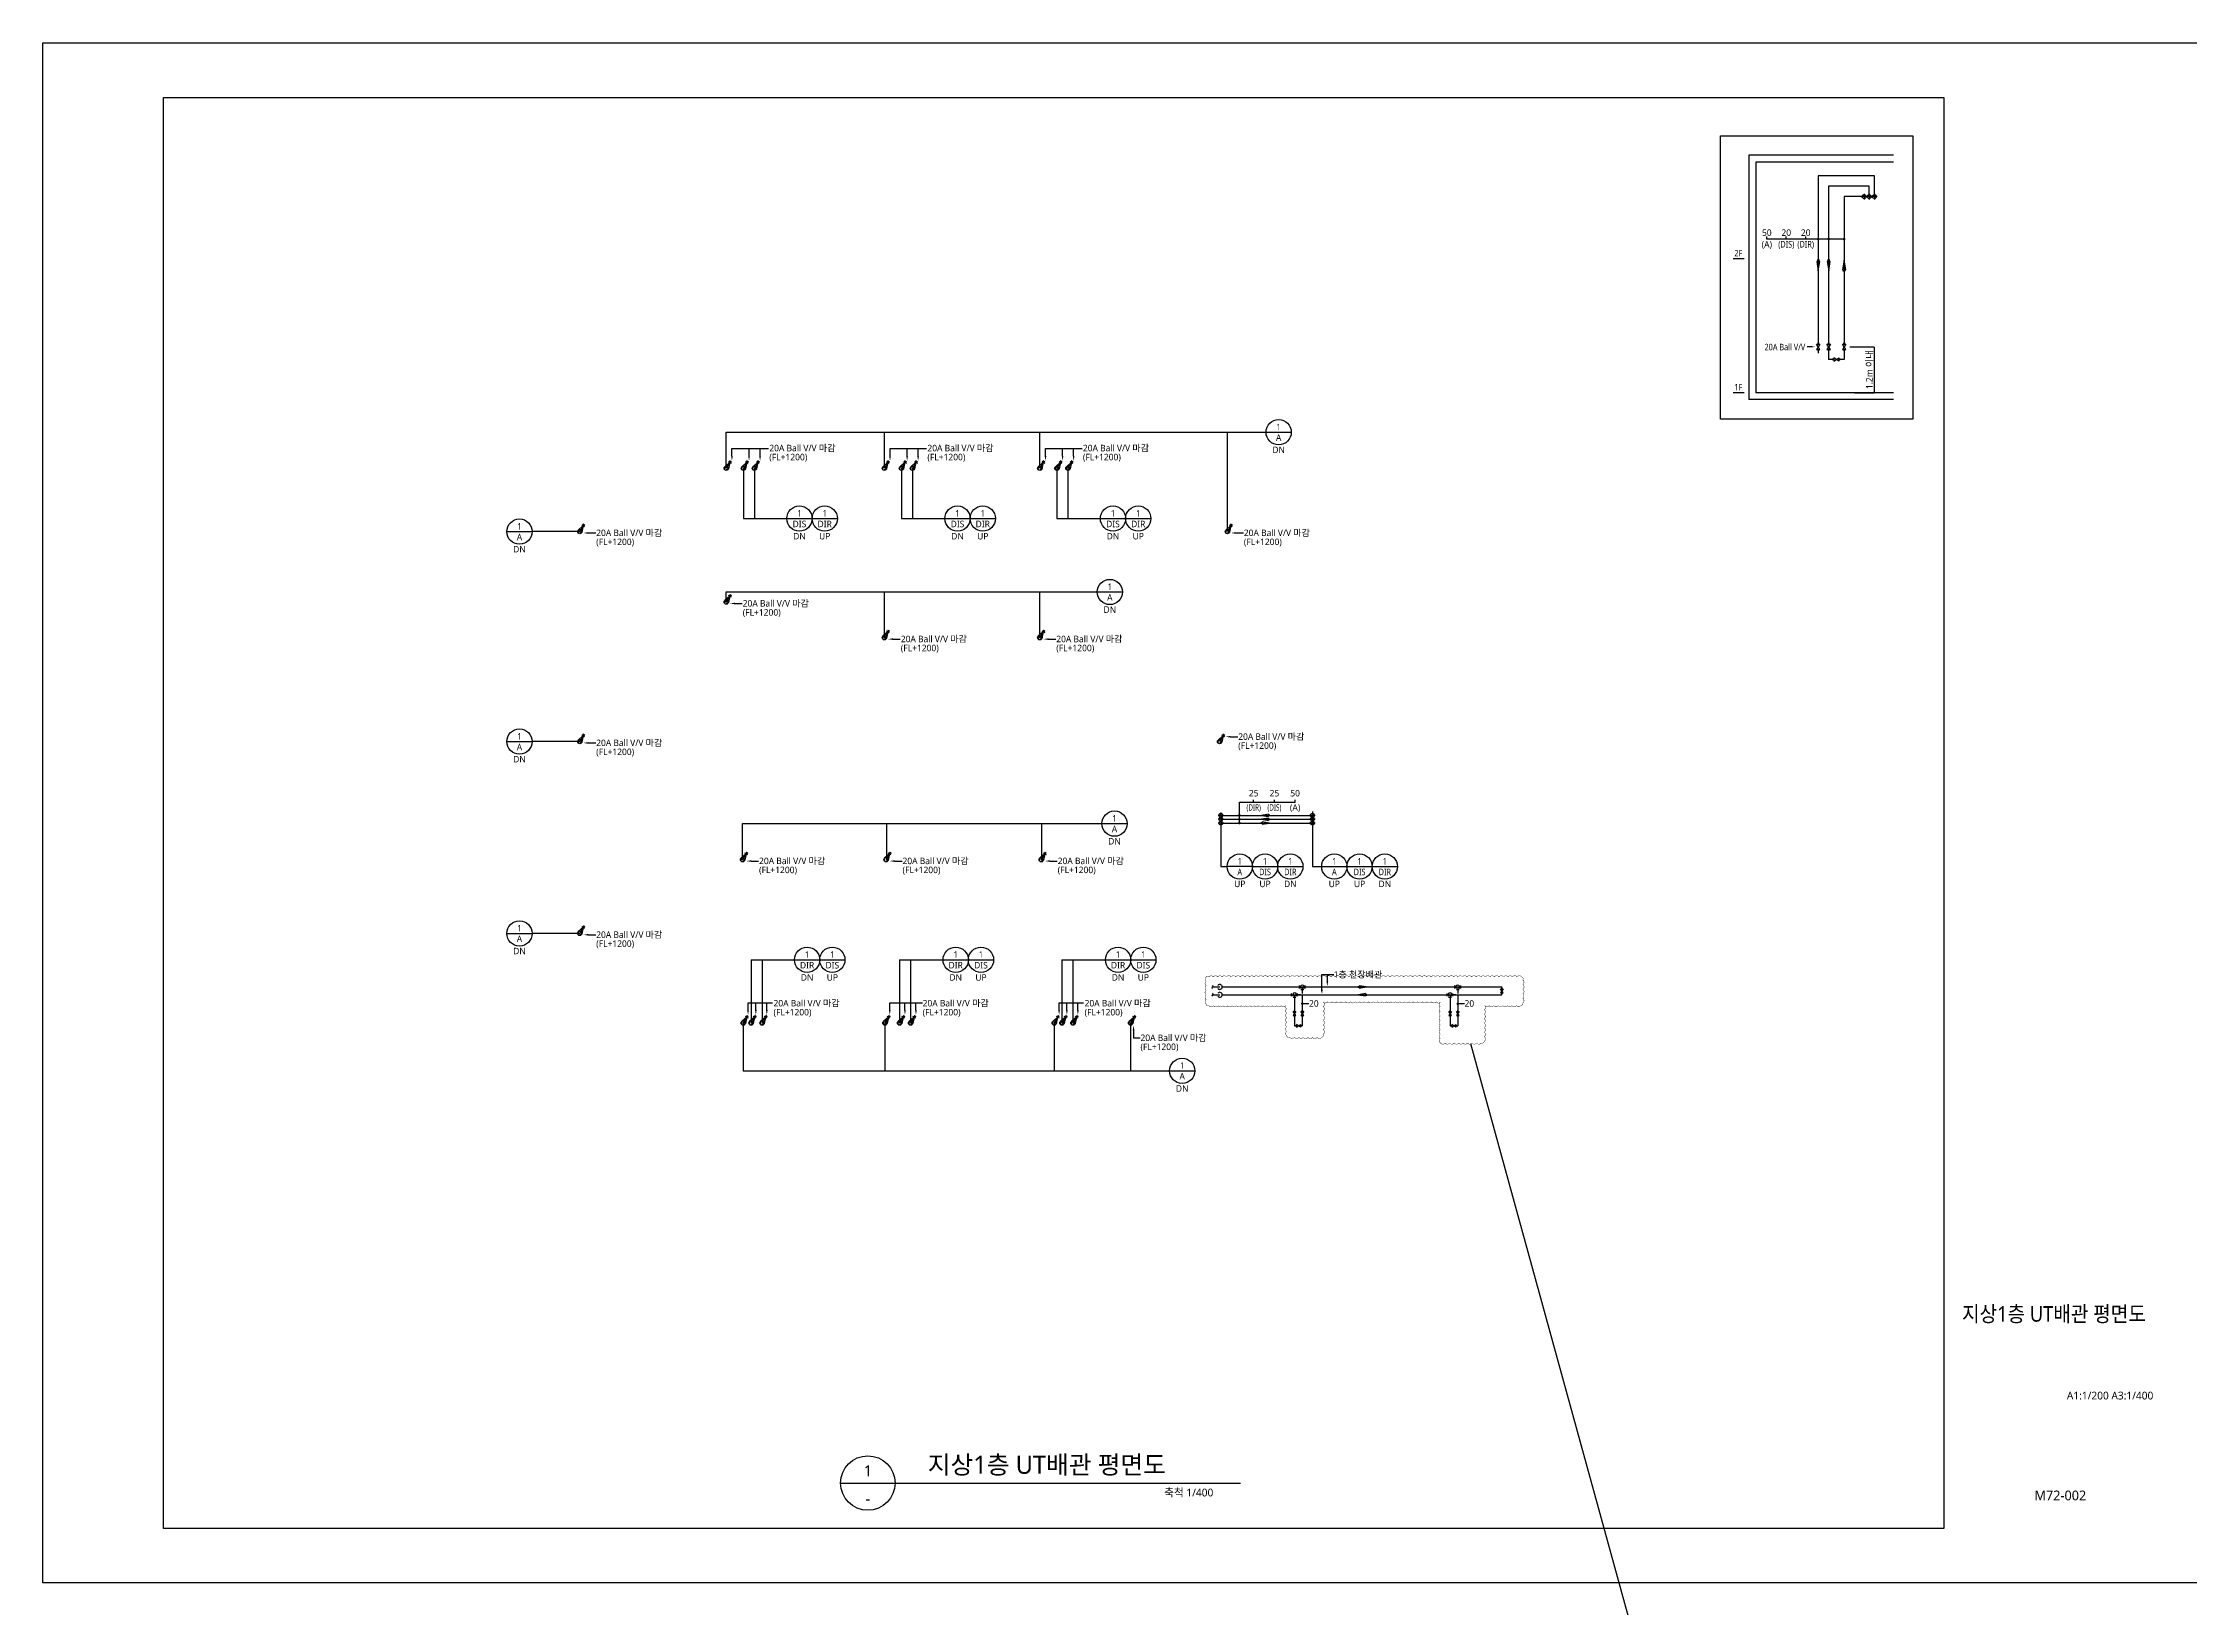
# Model space of a CAD drawing. Header units: millimetres. Extents: x 61566 to 504600, y -68218 to 118800.
# Drawn here: x 168200 to 333839, y -1870 to 118800 of the extents above; entities that cross this region are included whole.
import ezdxf
from ezdxf.enums import TextEntityAlignment as Align

# ---------------------------------------------------------------- set-up
doc = ezdxf.new("R2010")
doc.units = ezdxf.units.MM
doc.header["$LTSCALE"] = 200
doc.linetypes.add('HIDDENX2', pattern=[0.75, 0.5, -0.25])
doc.layers.get('DEFPOINTS').update_dxf_attribs({"color": 137})
for name, color, linetype in [('AA-MKXS', 3, 'Continuous'), ('DI', 1, 'Continuous'), ('F.D_frame', 4, 'Continuous'), ('PIPE', 3, 'Continuous'), ('TE', 2, 'Continuous'), ('TEXT', 3, 'Continuous'), ('WALL-D', 3, 'Continuous')]:
    doc.layers.add(name, color=color, linetype=linetype)
doc.layers.add('FU', color=1, linetype='Continuous', plot=False)
doc.styles.add('SUNJIN', font='malgun.ttf')
doc.styles.add('스타일1', font='malgun.ttf')

# ---------------------------------------------------------------- blocks, each defined once
blk = doc.blocks.new('sheet-line')
at = {"layer": 'DEFPOINTS'}
blk.add_lwpolyline([(168200, -356400), (0, -356400), (0, -237600), (168200, -237600)], close=True, dxfattribs=at)
blk = doc.blocks.new('A$C099E6665')
at = {"layer": 'PIPE', "color": 6}
for p, q in [((200, 48), (0, 48)), ((158, 48), (13, 96)), ((158, 48), (13, 0)), ((158, 10), (158, 87)), ((188, 23), (188, 74))]:
    blk.add_line(p, q, dxfattribs=at)
blk = doc.blocks.new('A$C0E2A5369')
at = {"layer": 'PIPE', "color": 6}
blk.add_circle((200, 50), 50, dxfattribs=at)
at = {"layer": 'PIPE', "xscale": -1}
blk.add_blockref('A$C099E6665', (200, 2), dxfattribs=at)
blk = doc.blocks.new('A$C1AEA35FA')
at = {"layer": 'PIPE', "color": 2}
blk.add_line((0, 0.2), (0, 1.4), dxfattribs=at)
blk.add_lwpolyline([(0.6, 1.6), (5.3, 0.8), (0.6, 0)], close=True, dxfattribs=at)
blk = doc.blocks.new('A$C30F65513')
at = {"layer": 'PIPE', "color": 1}
for p, q in [((2.8, 1.4), (0, 1.4)), ((1.4, 2.8), (1.4, 0))]:
    blk.add_line(p, q, dxfattribs=at)
at = {"layer": 'PIPE'}
blk.add_circle((1.4, 1.4), 1, dxfattribs=at)
blk = doc.blocks.new('A$C4AF750F6')
at = {"layer": 'PIPE', "color": 2}
for p, q in [((1.5, 4), (0.5, 4)), ((1.5, 0), (0.5, 0))]:
    blk.add_line(p, q, dxfattribs=at)
blk.add_lwpolyline([(0, 0.5), (2, 0.5), (0, 3.5), (2, 3.5)], close=True, dxfattribs=at)
blk = doc.blocks.new('A$C28993EBD')
at = {"layer": 'PIPE', "color": 2}
for p, q in [((0, 84), (0, 12)), ((39, 123), (111, 123)), ((150, 84), (150, 12))]:
    blk.add_line(p, q, dxfattribs=at)
blk.add_arc((75, 48), 50, 129.5406, 50.4594, dxfattribs=at)
blk = doc.blocks.new('_DOT')
at = {"color": 0, "linetype": 'ByBlock'}
blk.add_line((-0.5, 0), (-1, 0), dxfattribs=at)
at = {"color": 0, "linetype": 'ByBlock', "const_width": 0.5}
blk.add_lwpolyline([(-0.25, 0, 1), (0.25, 0, 1)], format="xyb", close=True, dxfattribs=at)

msp = doc.modelspace()

# ---------------------------------------------------------------- hatches: boundary and pattern name
at = {"layer": 'F.D_frame'}
h = msp.add_hatch(dxfattribs=at)
h.set_pattern_fill('ANSI31', color=251, scale=0.223782, angle=270)
h.set_pattern_definition([(315, (277840.7133, 76740.914), (0.50240572, 0.50240572), [])])
edge = h.paths.add_edge_path()
edge.add_line((268074, 64944), (268175, 64944))

# ---------------------------------------------------------------- linework, layer by layer
at = {"layer": 'AA-MKXS', "color": 7}
msp.add_line((229766, 7700), (260630, 7700), dxfattribs=at)
msp.add_circle((231867, 7700), 2100, dxfattribs=at)
at = {"layer": 'DEFPOINTS', "color": 1}
msp.add_line((278372, 41599), (306378, -60109), dxfattribs=at)
at = {"layer": 'DEFPOINTS'}
msp.add_lwpolyline([(177500, 114600), (314900, 114600), (314900, 4200), (177500, 4200)], close=True, dxfattribs=at)
msp.add_lwpolyline([(177500, 114600), (314900, 114600), (314900, 4200), (177500, 4200)], close=True, dxfattribs=at)
at = {"layer": 'DEFPOINTS', "color": 1, "const_width": 30}
msp.add_lwpolyline([(257982, 46413, 0.5206), (257982, 46061, 0.5206), (257982, 45721, 0.5206), (257982, 45361, 0.5206), (257982, 45009, 0.5206), (257982, 44660, 0.5206), (258191, 44524, 0.5206), (258554, 44524, 0.5206), (258914, 44524, 0.5206), (259272, 44524, 0.5206), (259611, 44524, 0.5206), (259972, 44524, 0.5206), (260329, 44524, 0.5206), (260679, 44524, 0.5206), (261023, 44524, 0.5206), (261356, 44524, 0.5206), (261693, 44524, 0.5206), (262038, 44524, 0.5206), (262376, 44524, 0.5206), (262715, 44524, 0.5206), (263081, 44524, 0.5206), (263429, 44524, 0.5206), (263766, 44524, 0.5206), (264099, 44524, 0.5206), (264201, 44292, 0.5206), (264201, 43947, 0.5206), (264201, 43596, 0.5206), (264201, 43244, 0.5206), (264201, 42891, 0.5206), (264201, 42537, 0.5206), (264201, 42199, 0.5206), (264445, 42088, 0.5206), (264794, 42088, 0.5206), (265138, 42088, 0.5206), (265474, 42088, 0.5206), (265827, 42088, 0.5206), (266186, 42088, 0.5206), (266545, 42088, 0.5206), (266896, 42088, 0.5206), (267012, 42315, 0.5206), (267012, 42677, 0.5206), (267012, 43034, 0.5206), (267012, 43399, 0.5206), (267012, 43763, 0.5206), (267012, 44114, 0.5206), (267012, 44452, 0.5206), (267012, 44800, 0.5206), (267324, 44829, 0.5206), (267686, 44829, 0.5206), (268026, 44829, 0.5206), (268385, 44829, 0.5206), (268746, 44829, 0.5206), (269112, 44829, 0.5206), (269478, 44829, 0.5206), (269832, 44829, 0.5206), (270178, 44829, 0.5206), (270520, 44829, 0.5206), (270863, 44829, 0.5206), (271224, 44829, 0.5206), (271558, 44829, 0.5206), (271904, 44829, 0.5206), (272240, 44829, 0.5206), (272595, 44829, 0.5206), (272931, 44829, 0.5206), (273264, 44829, 0.5206), (273628, 44829, 0.5206), (273970, 44829, 0.5206), (274312, 44829, 0.5206), (274665, 44829, 0.5206), (275021, 44829, 0.5206), (275382, 44829, 0.5206), (275739, 44829, 0.5206), (276047, 44787, 0.5206), (276047, 44447, 0.5206), (276047, 44090, 0.5206), (276047, 43741, 0.5206), (276047, 43393, 0.5206), (276047, 43028, 0.5206), (276047, 42670, 0.5206), (276047, 42334, 0.5206), (276047, 41981, 0.5206), (276061, 41649, 0.5206), (276418, 41649, 0.5206), (276772, 41649, 0.5206), (277124, 41649, 0.5206), (277469, 41649, 0.5206), (277807, 41649, 0.5206), (278148, 41649, 0.5206), (278495, 41649, 0.5206), (278855, 41649, 0.5206), (279205, 41649, 0.5206), (279439, 41781, 0.5206), (279439, 42139, 0.5206), (279439, 42484, 0.5206), (279439, 42823, 0.5206), (279439, 43177, 0.5206), (279439, 43527, 0.5206), (279439, 43862, 0.5206), (279439, 44219, 0.5206), (279472, 44535, 0.5206), (279810, 44535, 0.5206), (280175, 44535, 0.5206), (280513, 44535, 0.5206), (280876, 44535, 0.5206), (281232, 44535, 0.5206), (281575, 44535, 0.5206), (281923, 44535, 0.5206), (282258, 44535, 0.5206), (282418, 44740, 0.5206), (282418, 45095, 0.5206), (282418, 45434, 0.5206), (282418, 45796, 0.5206), (282418, 46156, 0.5206), (282418, 46508, 0.5206), (282316, 46746, 0.5206), (281977, 46746, 0.5206), (281617, 46746, 0.5206), (281268, 46746, 0.5206), (280929, 46746, 0.5206), (280579, 46746, 0.5206), (280222, 46746, 0.5206), (279876, 46746, 0.5206), (279533, 46746, 0.5206), (279181, 46746, 0.5206), (278825, 46746, 0.5206), (278467, 46746, 0.5206), (278110, 46746, 0.5206), (277761, 46746, 0.5206), (277424, 46746, 0.5206), (277079, 46746, 0.5206), (276718, 46746, 0.5206), (276383, 46746, 0.5206), (276033, 46746, 0.5206), (275678, 46746, 0.5206), (275331, 46746, 0.5206), (274994, 46746, 0.5206), (274630, 46746, 0.5206), (274266, 46746, 0.5206), (273915, 46746, 0.5206), (273570, 46746, 0.5206), (273221, 46746, 0.5206), (272876, 46746, 0.5206), (272515, 46746, 0.5206), (272171, 46746, 0.5206), (271823, 46746, 0.5206), (271480, 46746, 0.5206), (271115, 46746, 0.5206), (270772, 46746, 0.5206), (270414, 46746, 0.5206), (270062, 46746, 0.5206), (269723, 46746, 0.5206), (269364, 46746, 0.5206), (269003, 46746, 0.5206), (268657, 46746, 0.5206), (268307, 46746, 0.5206), (267945, 46746, 0.5206), (267611, 46746, 0.5206), (267245, 46746, 0.5206), (266893, 46746, 0.5206), (266558, 46746, 0.5206), (266207, 46746, 0.5206), (265867, 46746, 0.5206), (265506, 46746, 0.5206), (265152, 46746, 0.5206), (264797, 46746, 0.5206), (264458, 46746, 0.5206), (264097, 46746, 0.5206), (263759, 46746, 0.5206), (263422, 46746, 0.5206), (263065, 46746, 0.5206), (262721, 46746, 0.5206), (262357, 46746, 0.5206), (262014, 46746, 0.5206), (261670, 46746, 0.5206), (261332, 46746, 0.5206), (260975, 46746, 0.5206), (260614, 46746, 0.5206), (260257, 46746, 0.5206), (259904, 46746, 0.5206), (259546, 46746, 0.5206), (259205, 46746, 0.5206), (258867, 46746, 0.5206), (258533, 46746, 0.5206), (258198, 46746, 0.5206), (257982, 46746, 0.5206)], format="xyb", close=True, dxfattribs=at)
at = {"layer": 'DI'}
for p, q in [((301250, 103665), (301250, 103865)), ((307220, 103665), (301250, 103665)), ((302750, 103665), (302750, 103865)), ((304250, 103665), (304250, 103865)), ((260540, 58615), (260540, 60219)), ((260540, 60219), (264844, 60219)), ((261644, 60219), (261644, 60419)), ((263244, 60219), (263244, 60419)), ((264844, 60219), (264844, 60419)), ((265907, 44677), (265400, 44677)), ((277907, 44677), (277400, 44677))]:
    msp.add_line(p, q, dxfattribs=at)
at = {"layer": 'DI', "const_width": 100}
for points in [[(305270, 103665, 1), (305170, 103665, 1)], [(306070, 103665, 1), (305970, 103665, 1)], [(307270, 103665, 1), (307170, 103665, 1)], [(260590, 59210, -1), (260490, 59210, -1)], [(260590, 58910, -1), (260490, 58910, -1)], [(260590, 58615, -1), (260490, 58615, -1)], [(265350, 44677, -1), (265450, 44677, -1)], [(277350, 44677, -1), (277450, 44677, -1)]]:
    msp.add_lwpolyline(points, format="xyb", close=True, dxfattribs=at)
at = {"layer": 'PIPE', "color": 1}
for p, q in [((307656, 95354), (309522, 95354)), ((309522, 95287), (309522, 91882)), ((308021, 91816), (309522, 91816))]:
    msp.add_line(p, q, dxfattribs=at)
at = {"layer": 'PIPE'}
for p, q in [((259110, 59210), (266181, 59210)), ((259110, 58910), (266259, 58910)), ((259110, 58615), (266259, 58615)), ((258468, 45970), (259032, 45970)), ((258468, 45370), (259032, 45370)), ((259220, 45970), (280800, 45970)), ((259220, 45370), (280800, 45370)), ((264800, 45370), (264800, 44077)), ((265250, 45370), (264950, 45370)), ((265400, 45970), (265400, 45477)), ((265400, 45276), (265400, 44077)), ((276800, 45370), (276800, 44077)), ((277250, 45370), (276950, 45370)), ((277400, 45970), (277400, 45477)), ((277400, 45276), (277400, 44077)), ((280800, 45827), (280800, 45970)), ((280800, 45370), (280800, 45512)), ((264800, 43762), (264800, 42970)), ((265400, 43762), (265400, 42970)), ((276800, 43762), (276800, 42970)), ((277400, 43762), (277400, 42970)), ((264800, 42970), (264943, 42970)), ((265258, 42970), (265400, 42970)), ((276800, 42970), (276943, 42970)), ((277258, 42970), (277400, 42970))]:
    msp.add_line(p, q, dxfattribs=at)
at = {"layer": 'PIPE', "color": 2, "linetype": 'HIDDENX2', "ltscale": 2}
for centre in [(220940, 85986), (222260, 85986), (223110, 85986), (233140, 85986), (234460, 85986), (235310, 85986), (245140, 85986), (246460, 85986), (247310, 85986), (209629, 81100), (259615, 81100), (220940, 75661), (233140, 72911), (245140, 72911), (209629, 64900), (259015, 64900), (222200, 55789), (233270, 55789), (245250, 55789), (209629, 50100), (222250, 43184), (222850, 43184), (223700, 43184), (233190, 43184), (234320, 43184), (235170, 43184), (246250, 43184), (246850, 43184), (247700, 43184), (252150, 43184)]:
    msp.add_circle(centre, 120, dxfattribs=at)
at = {"layer": 'PIPE', "color": 2}
for centre, radius, start, end in [((222260, 85986), 150, 309.54059, 230.45941), ((223110, 85986), 150, 309.54059, 230.45941), ((259032, 45970), 188, 219.54059, 140.45941), ((259032, 45370), 188, 219.54059, 140.45941)]:
    msp.add_arc(centre, radius, start, end, dxfattribs=at)
at = {"layer": 'PIPE'}
for centre, start, end in [((258484, 45913), 105.4672, 254.5328), ((258484, 45313), 105.4672, 254.5328), ((258452, 46028), 285.4672, 74.5328), ((258452, 45428), 285.4672, 74.5328)]:
    msp.add_arc(centre, 59.7, start, end, dxfattribs=at)
at = {"layer": 'TE'}
for p, q in [((311026, 110131), (299862, 110131)), ((299862, 110131), (299862, 91282)), ((311026, 109598), (300396, 109598)), ((300396, 109598), (300396, 91816)), ((311026, 91282), (299862, 91282)), ((311026, 91816), (300396, 91816)), ((262598, 88767), (264548, 88767)), ((225613, 82105), (227563, 82105)), ((227563, 82105), (229513, 82105)), ((237813, 82105), (239763, 82105)), ((239763, 82105), (241713, 82105)), ((249813, 82105), (251763, 82105)), ((251763, 82105), (253713, 82105)), ((204004, 81100), (205954, 81100)), ((249569, 76442), (251519, 76442)), ((204004, 64900), (205954, 64900)), ((249929, 58570), (251879, 58570)), ((261547, 55260), (259597, 55260)), ((261547, 55260), (263497, 55260)), ((263497, 55260), (265447, 55260)), ((266893, 55260), (268843, 55260)), ((268843, 55260), (270793, 55260)), ((270793, 55260), (272743, 55260)), ((204004, 50100), (205954, 50100)), ((226203, 48065), (228153, 48065)), ((228153, 48065), (230103, 48065)), ((237673, 48065), (239623, 48065)), ((239623, 48065), (241573, 48065)), ((250203, 48065), (252153, 48065)), ((252153, 48065), (254103, 48065)), ((255153, 39500), (257103, 39500))]:
    msp.add_line(p, q, dxfattribs=at)
at = {"layer": 'TE', "color": 3}
for p, q in [((309553, 108544), (305220, 108544)), ((305220, 108544), (305220, 95554)), ((309153, 107744), (306020, 107744)), ((306020, 107744), (306020, 95554)), ((309153, 106944), (309153, 107744)), ((309553, 106944), (309553, 108544)), ((308753, 106944), (307220, 106944)), ((307220, 106944), (307220, 95554)), ((305220, 95154), (305220, 94865)), ((306020, 95154), (306020, 94384)), ((307220, 95154), (307220, 94384)), ((306420, 94384), (306020, 94384)), ((307220, 94384), (306820, 94384))]:
    msp.add_line(p, q, dxfattribs=at)
at = {"layer": 'TE', "color": 0}
for p, q in [((299493, 102149), (298652, 102149)), ((299493, 91816), (298652, 91816))]:
    msp.add_line(p, q, dxfattribs=at)
at = {"layer": 'TE', "color": 1}
for p, q in [((304727, 95354), (304352, 95354)), ((221377, 86942), (221377, 87504)), ((221377, 87504), (224206, 87504)), ((222697, 86942), (222697, 87504)), ((223547, 86942), (223547, 87504)), ((233577, 86942), (233577, 87504)), ((233577, 87504), (236406, 87504)), ((234897, 86942), (234897, 87504)), ((235747, 86942), (235747, 87504)), ((245577, 86942), (245577, 87504)), ((245577, 87504), (248406, 87504)), ((246897, 86942), (246897, 87504)), ((247747, 86942), (247747, 87504)), ((210301, 80994), (210863, 80994)), ((260287, 80994), (260849, 80994)), ((221611, 75555), (222173, 75555)), ((233811, 72805), (234373, 72805)), ((245811, 72805), (246373, 72805)), ((210301, 64794), (210863, 64794)), ((259854, 65274), (260416, 65274)), ((222872, 55683), (223434, 55683)), ((233942, 55683), (234504, 55683)), ((245922, 55683), (246484, 55683)), ((210301, 49994), (210863, 49994)), ((266914, 46941), (267824, 46941)), ((266914, 45630), (266914, 46941)), ((267330, 46255), (267330, 46941)), ((222621, 44195), (222621, 44758)), ((222621, 44758), (224508, 44758)), ((223221, 44195), (223221, 44758)), ((224071, 44195), (224071, 44758)), ((233561, 44195), (233561, 44758)), ((233561, 44758), (236092, 44758)), ((234730, 44195), (234730, 44758)), ((235580, 44195), (235580, 44758)), ((246630, 44195), (246630, 44758)), ((246630, 44758), (248516, 44758)), ((247230, 44195), (247230, 44758)), ((248080, 44195), (248080, 44758)), ((252375, 42613), (252375, 42051)), ((252375, 42051), (252888, 42051))]:
    msp.add_line(p, q, dxfattribs=at)
at = {"layer": 'TE', "color": 6}
for p, q in [((220940, 85986), (220940, 88767)), ((220940, 88767), (262598, 88767)), ((233140, 85986), (233140, 88767)), ((245140, 85986), (245140, 88767)), ((259615, 81100), (259615, 88767)), ((222260, 85986), (222260, 82105)), ((223110, 85986), (223110, 82105)), ((234460, 85986), (234460, 82105)), ((235310, 85986), (235310, 82105)), ((246460, 85986), (246460, 82105)), ((247310, 85986), (247310, 82105)), ((222260, 82105), (225613, 82105)), ((234460, 82105), (237813, 82105)), ((246460, 82105), (249813, 82105)), ((209629, 81100), (205954, 81100)), ((220940, 75661), (220940, 76442)), ((220940, 76442), (249569, 76442)), ((233140, 72911), (233140, 76442)), ((245140, 72911), (245140, 76442)), ((209629, 64900), (205954, 64900)), ((222200, 55789), (222200, 58570)), ((222200, 58570), (249929, 58570)), ((233340, 55789), (233340, 58570)), ((245300, 55789), (245300, 58570)), ((259110, 58910), (259110, 55260)), ((266181, 59510), (266181, 55260)), ((259110, 55260), (259597, 55260)), ((266181, 55260), (266893, 55260)), ((209629, 50100), (205954, 50100)), ((222850, 48065), (222850, 43184)), ((222850, 48065), (226203, 48065)), ((223700, 48065), (223700, 43184)), ((234320, 48065), (234320, 43184)), ((234320, 48065), (237673, 48065)), ((235170, 48065), (235170, 43184)), ((246850, 48065), (246850, 43184)), ((246850, 48065), (250203, 48065)), ((247700, 48065), (247700, 43184)), ((222250, 43184), (222250, 39500)), ((233190, 43184), (233190, 39500)), ((246250, 43184), (246250, 39500)), ((252150, 43184), (252150, 39500)), ((222250, 39500), (255153, 39500))]:
    msp.add_line(p, q, dxfattribs=at)
msp.add_lwpolyline([(297662, 89782), (297662, 111631), (312526, 111631), (312526, 89782)], close=True, dxfattribs=at)
at = {"layer": 'TE'}
for centre in [(263573, 88767), (226588, 82105), (228538, 82105), (238788, 82105), (240738, 82105), (250788, 82105), (252738, 82105), (204979, 81100), (250544, 76442), (204979, 64900), (250904, 58570), (260572, 55260), (262522, 55260), (264472, 55260), (267868, 55260), (269818, 55260), (271768, 55260), (204979, 50100), (227178, 48065), (229128, 48065), (238648, 48065), (240598, 48065), (251178, 48065), (253128, 48065), (256128, 39500)]:
    msp.add_circle(centre, 975, dxfattribs=at)
at = {"layer": 'TE', "color": 1}
for points in [[(304727, 95397), (304727, 95311), (304986, 95354)], [(221442, 86942), (221312, 86942), (221377, 86553)], [(222762, 86942), (222632, 86942), (222697, 86553)], [(223612, 86942), (223482, 86942), (223547, 86553)], [(233642, 86942), (233512, 86942), (233577, 86553)], [(234962, 86942), (234832, 86942), (234897, 86553)], [(235812, 86942), (235682, 86942), (235747, 86553)], [(245642, 86942), (245512, 86942), (245577, 86553)], [(246962, 86942), (246832, 86942), (246897, 86553)], [(247812, 86942), (247682, 86942), (247747, 86553)], [(210301, 80929), (210301, 81059), (209912, 80994)], [(260287, 80929), (260287, 81059), (259898, 80994)], [(221611, 75490), (221611, 75620), (221223, 75555)], [(233811, 72740), (233811, 72870), (233423, 72805)], [(245811, 72740), (245811, 72870), (245423, 72805)], [(210301, 64729), (210301, 64859), (209912, 64794)], [(259854, 65209), (259854, 65339), (259466, 65274)], [(222872, 55618), (222872, 55748), (222483, 55683)], [(233942, 55618), (233942, 55748), (233553, 55683)], [(245922, 55618), (245922, 55748), (245533, 55683)], [(210301, 49929), (210301, 50059), (209912, 49994)], [(267395, 46419), (267265, 46419), (267330, 46030)], [(266979, 45793), (266849, 45793), (266914, 45404)], [(222556, 44195), (222686, 44195), (222621, 43807)], [(223156, 44195), (223286, 44195), (223221, 43807)], [(224006, 44195), (224136, 44195), (224071, 43807)], [(233496, 44195), (233626, 44195), (233561, 43807)], [(234665, 44195), (234795, 44195), (234730, 43807)], [(235515, 44195), (235645, 44195), (235580, 43807)], [(246565, 44195), (246694, 44195), (246630, 43807)], [(247165, 44195), (247294, 44195), (247230, 43807)], [(248015, 44195), (248144, 44195), (248080, 43807)], [(252310, 42613), (252439, 42613), (252375, 43002)]]:
    msp.add_solid(points, dxfattribs=at)

# ---------------------------------------------------------------- block references
at = {"layer": 'PIPE'}
for name, p, xscale, yscale, zscale in [('A$C30F65513', (308543, 106734), 150, 150, 150), ('A$C30F65513', (308943, 106734), 150, 150, 150), ('A$C30F65513', (309343, 106734), 150, 150, 150), ('A$C30F65513', (258900, 59000), 150, 150, 150), ('A$C30F65513', (258900, 58700), 150, 150, 150), ('A$C30F65513', (258900, 58405), 150, 150, 150), ('A$C30F65513', (265971, 59000), 150, 150, 150), ('A$C30F65513', (265971, 59000), 150, 150, 150), ('A$C30F65513', (265971, 58700), 150, 150, 150), ('A$C30F65513', (265971, 58405), 150, 150, 150), ('A$C4AF750F6', (280695, 45460), 105, 105, 105), ('A$C4AF750F6', (264695, 43710), 105, 105, 105), ('A$C4AF750F6', (265295, 43710), 105, 105, 105), ('A$C4AF750F6', (276695, 43710), 105, 105, 105), ('A$C4AF750F6', (277295, 43710), 105, 105, 105)]:
    msp.add_blockref(name, p, dxfattribs=dict(at, xscale=xscale, yscale=yscale, zscale=zscale))
for name, p, xscale, yscale, zscale, rotation in [('A$C1AEA35FA', (305348, 102040), -155.5555555555736, 155.5555555555736, 155.5555555555555, 89.9999999999994), ('A$C1AEA35FA', (306148, 102040), -155.5555555555736, 155.5555555555736, 155.5555555555555, 89.99999999999939), ('A$C1AEA35FA', (307091, 101212), -155.5555555555736, 155.5555555555736, 155.5555555555555, 269.9999999999995), ('A$C4AF750F6', (305086, 95087), 133.3333333333333, 133.3333333333333, 133.3333333333333, 359.9999999999998), ('A$C4AF750F6', (305886, 95087), 133.3333333333333, 133.3333333333333, 133.3333333333333, 359.9999999999998), ('A$C4AF750F6', (306353, 94517), 133.3333333333333, 133.3333333333333, 133.3333333333333, 269.9999999999998), ('A$C4AF750F6', (307086, 95087), 133.3333333333333, 133.3333333333333, 133.3333333333333, 359.9999999999998), ('A$C0E2A5369', (221131, 86653), 3.360000000894069, 3.36000000089407, 3.36000000089407, 239.9999999999999), ('A$C0E2A5369', (222451, 86653), 3.360000000894069, 3.36000000089407, 3.36000000089407, 239.9999999999999), ('A$C0E2A5369', (223301, 86653), 3.360000000894069, 3.36000000089407, 3.36000000089407, 239.9999999999999), ('A$C0E2A5369', (233331, 86653), 3.360000000894069, 3.36000000089407, 3.36000000089407, 239.9999999999999), ('A$C0E2A5369', (234651, 86653), 3.360000000894069, 3.36000000089407, 3.36000000089407, 239.9999999999999), ('A$C0E2A5369', (235501, 86653), 3.360000000894069, 3.36000000089407, 3.36000000089407, 239.9999999999999), ('A$C0E2A5369', (245331, 86653), 3.360000000894069, 3.36000000089407, 3.36000000089407, 239.9999999999999), ('A$C0E2A5369', (246651, 86653), 3.360000000894069, 3.36000000089407, 3.36000000089407, 239.9999999999999), ('A$C0E2A5369', (247501, 86653), 3.360000000894069, 3.36000000089407, 3.36000000089407, 239.9999999999999), ('A$C0E2A5369', (209820, 81767), 3.360000000894069, 3.36000000089407, 3.36000000089407, 239.9999999999999), ('A$C0E2A5369', (259806, 81767), 3.360000000894069, 3.36000000089407, 3.36000000089407, 239.9999999999999), ('A$C0E2A5369', (221131, 76328), 3.360000000894069, 3.36000000089407, 3.36000000089407, 239.9999999999999), ('A$C0E2A5369', (233331, 73578), 3.360000000894069, 3.36000000089407, 3.36000000089407, 239.9999999999999), ('A$C0E2A5369', (245331, 73578), 3.360000000894069, 3.36000000089407, 3.36000000089407, 239.9999999999999), ('A$C0E2A5369', (209820, 65567), 3.360000000894069, 3.36000000089407, 3.36000000089407, 239.9999999999999), ('A$C0E2A5369', (259206, 65567), 3.360000000894069, 3.36000000089407, 3.36000000089407, 239.9999999999999), ('A$C1AEA35FA', (262857, 59114), -116.6666666666802, 116.6666666666802, 116.6666666666667, 359.9999999999996), ('A$C1AEA35FA', (262857, 58814), -116.6666666666802, 116.6666666666802, 116.6666666666667, 359.9999999999996), ('A$C1AEA35FA', (262236, 58711), -116.6666666666802, 116.6666666666802, 116.6666666666667, 179.9999999999996), ('A$C0E2A5369', (222391, 56456), 3.360000000894069, 3.36000000089407, 3.36000000089407, 239.9999999999999), ('A$C0E2A5369', (233461, 56456), 3.360000000894069, 3.36000000089407, 3.36000000089407, 239.9999999999999), ('A$C0E2A5369', (245441, 56456), 3.360000000894069, 3.36000000089407, 3.36000000089407, 239.9999999999999), ('A$C0E2A5369', (209820, 50767), 3.360000000894069, 3.36000000089407, 3.36000000089407, 239.9999999999999), ('A$C28993EBD', (265025, 45514), 3, 3, 3, 180), ('A$C28993EBD', (265625, 46114), 3, 3, 3, 180), ('A$C1AEA35FA', (269719, 46066), -116.6666666666802, 116.6666666666802, 116.6666666666667, 179.9999999999995), ('A$C1AEA35FA', (270340, 45274), -116.6666666666802, 116.6666666666802, 116.6666666666667, 359.9999999999996), ('A$C28993EBD', (277025, 45514), 3, 3, 3, 180), ('A$C28993EBD', (277625, 46114), 3, 3, 3, 180), ('A$C0E2A5369', (222441, 43851), 3.360000000894069, 3.36000000089407, 3.36000000089407, 239.9999999999999), ('A$C0E2A5369', (223041, 43851), 3.360000000894069, 3.36000000089407, 3.36000000089407, 239.9999999999999), ('A$C0E2A5369', (223891, 43851), 3.360000000894069, 3.36000000089407, 3.36000000089407, 239.9999999999999), ('A$C0E2A5369', (233381, 43851), 3.360000000894069, 3.36000000089407, 3.36000000089407, 239.9999999999999), ('A$C0E2A5369', (234511, 43851), 3.360000000894069, 3.36000000089407, 3.36000000089407, 239.9999999999999), ('A$C0E2A5369', (235361, 43851), 3.360000000894069, 3.36000000089407, 3.36000000089407, 239.9999999999999), ('A$C0E2A5369', (246441, 43851), 3.360000000894069, 3.36000000089407, 3.36000000089407, 239.9999999999999), ('A$C0E2A5369', (247041, 43851), 3.360000000894069, 3.36000000089407, 3.36000000089407, 239.9999999999999), ('A$C0E2A5369', (247891, 43851), 3.360000000894069, 3.36000000089407, 3.36000000089407, 239.9999999999999), ('A$C0E2A5369', (252341, 43851), 3.360000000894069, 3.36000000089407, 3.36000000089407, 239.9999999999999), ('A$C4AF750F6', (264890, 43075), 105, 105, 105, 270), ('A$C4AF750F6', (276890, 43075), 105, 105, 105, 270)]:
    msp.add_blockref(name, p, dxfattribs=dict(at, xscale=xscale, yscale=yscale, zscale=zscale, rotation=rotation))
at = {"layer": 'PIPE', "color": 1, "xscale": 66.66666666666666, "yscale": 66.66666666666666, "zscale": 66.66666666666666}
for p, rotation in [((309522, 95354), 90), ((309522, 91816), 270)]:
    msp.add_blockref('_DOT', p, dxfattribs=dict(at, rotation=rotation))
at = {"layer": 'WALL-D'}
msp.add_blockref('sheet-line', (168200, 356400), dxfattribs=at)
msp.add_blockref('sheet-line', (168200, 356400), dxfattribs=at)

# ---------------------------------------------------------------- texts
at = {"layer": 'AA-MKXS', "linetype": 'Continuous', "style": '스타일1'}
msp.add_text('지상1층 UT배관 평면도', height=1400, dxfattribs=at).set_placement((236487, 8409))
msp.add_text('1', height=840, dxfattribs=at).set_placement((231874, 8224), align=Align.CENTER)
msp.add_text('축척 1/400', height=600, dxfattribs=at).set_placement((258530, 6965), align=Align.MIDDLE_RIGHT)
at = {"layer": 'AA-MKXS', "style": '스타일1'}
msp.add_text('-', height=840, dxfattribs=at).set_placement((231867, 6499), align=Align.MIDDLE)
at = {"layer": 'FU', "color": 7, "style": 'SUNJIN'}
for s, p in [('DIR', (266117, 58570)), ('DIS', (266117, 58865)), ('A', (266117, 59165)), ('A', (266117, 59165))]:
    msp.add_text(s, height=42.6, dxfattribs=at).set_placement(p, align=Align.MIDDLE_CENTER)
at = {"layer": 'TE', "style": 'SUNJIN'}
for s, p in [('50', (301250, 104165)), ('20', (302750, 104165)), ('20', (304250, 104165)), ('(A)', (301250, 103266)), ('A', (263573, 88350)), ('DN', (263573, 87407)), ('DIS', (226588, 81688)), ('DIR', (228538, 81688)), ('DIS', (238788, 81688)), ('DIR', (240738, 81688)), ('DIS', (250788, 81688)), ('DIR', (252738, 81688)), ('DN', (204979, 79740)), ('A', (204979, 80683)), ('DN', (226588, 80745)), ('UP', (228538, 80745)), ('DN', (238788, 80745)), ('UP', (240738, 80745)), ('DN', (250788, 80745)), ('UP', (252738, 80745)), ('A', (250544, 76025)), ('DN', (250544, 75082)), ('A', (204979, 64483)), ('DN', (204979, 63540)), ('25', (261644, 60919)), ('25', (263244, 60919)), ('(A)', (264844, 59820)), ('50', (264844, 60919)), ('A', (250904, 58153)), ('DN', (250904, 57210)), ('UP', (260572, 53922)), ('UP', (262522, 53922)), ('DN', (264472, 53922)), ('UP', (267868, 53922)), ('UP', (269818, 53922)), ('DN', (271768, 53922)), ('A', (204979, 49683)), ('DN', (204979, 48740)), ('DIR', (227178, 47647)), ('DN', (227178, 46705)), ('DIS', (229128, 47647)), ('UP', (229128, 46705)), ('DIR', (238648, 47647)), ('DN', (238648, 46705)), ('DIS', (240598, 47647)), ('UP', (240598, 46705)), ('DIR', (251178, 47647)), ('DN', (251178, 46705)), ('DIS', (253128, 47647)), ('UP', (253128, 46705)), ('20', (266290, 44697)), ('20', (278290, 44697)), ('DN', (256128, 38140)), ('A', (256128, 39082))]:
    msp.add_text(s, height=500, dxfattribs=at).set_placement(p, align=Align.MIDDLE_CENTER)
at = {"layer": 'TE', "color": 0, "style": 'SUNJIN', "width": 0.8}
for s, p in [('2F', (298744, 102583)), ('1F', (298744, 92249))]:
    msp.add_text(s, height=500, dxfattribs=at).set_placement(p, align=Align.MIDDLE_LEFT)
at = {"layer": 'TE', "style": 'SUNJIN'}
for s, width, p in [('(DIS)', 0.8, (302750, 103266)), ('(DIR)', 0.8, (304250, 103266)), ('1', 0.7, (263573, 89173)), ('1', 0.7, (204979, 81506)), ('1', 0.7, (226588, 82512)), ('1', 0.7, (228538, 82512)), ('1', 0.7, (238788, 82512)), ('1', 0.7, (240738, 82512)), ('1', 0.7, (250788, 82512)), ('1', 0.7, (252738, 82512)), ('1', 0.7, (250544, 76848)), ('1', 0.7, (204979, 65306)), ('(DIR)', 0.6, (261644, 59820)), ('(DIS)', 0.6, (263244, 59820)), ('1', 0.7, (250904, 58977)), ('A', 0.7, (260572, 54843)), ('1', 0.7, (260572, 55667)), ('DIS', 0.7, (262522, 54843)), ('1', 0.7, (262522, 55667)), ('DIR', 0.7, (264472, 54843)), ('1', 0.7, (264472, 55667)), ('A', 0.7, (267868, 54843)), ('1', 0.7, (267868, 55667)), ('DIS', 0.7, (269818, 54843)), ('1', 0.7, (269818, 55667)), ('DIR', 0.7, (271768, 54843)), ('1', 0.7, (271768, 55667)), ('1', 0.7, (204979, 50506)), ('1', 0.7, (227178, 48471)), ('1', 0.7, (229128, 48471)), ('1', 0.7, (238648, 48471)), ('1', 0.7, (240598, 48471)), ('1', 0.7, (251178, 48471)), ('1', 0.7, (253128, 48471)), ('1', 0.7, (256128, 39906))]:
    msp.add_text(s, height=500, dxfattribs=dict(at, width=width)).set_placement(p, align=Align.MIDDLE_CENTER)
at = {"layer": 'TE', "style": 'SUNJIN', "width": 0.8}
msp.add_text('20A Ball V/V', height=500, dxfattribs=at).set_placement((301073, 95338), align=Align.MIDDLE_LEFT)
at = {"layer": 'TE', "style": 'SUNJIN'}
for s, p in [('20A Ball V/V 마감', (224264, 87546)), ('20A Ball V/V 마감', (236464, 87546)), ('20A Ball V/V 마감', (248464, 87546)), ('(FL+1200)', (224264, 86851)), ('(FL+1200)', (236464, 86851)), ('(FL+1200)', (248464, 86851)), ('20A Ball V/V 마감', (210900, 81005)), ('20A Ball V/V 마감', (260886, 81005)), ('(FL+1200)', (210900, 80310)), ('(FL+1200)', (260886, 80310)), ('(FL+1200)', (222210, 74871)), ('20A Ball V/V 마감', (222210, 75566)), ('20A Ball V/V 마감', (234410, 72816)), ('20A Ball V/V 마감', (246410, 72816)), ('(FL+1200)', (234410, 72121)), ('(FL+1200)', (246410, 72121)), ('20A Ball V/V 마감', (210900, 64805)), ('(FL+1200)', (260453, 64590)), ('20A Ball V/V 마감', (260453, 65285)), ('(FL+1200)', (210900, 64110)), ('(FL+1200)', (223471, 55000)), ('20A Ball V/V 마감', (223471, 55695)), ('(FL+1200)', (234541, 55000)), ('20A Ball V/V 마감', (234541, 55695)), ('(FL+1200)', (246521, 55000)), ('20A Ball V/V 마감', (246521, 55695)), ('20A Ball V/V 마감', (210900, 50005)), ('(FL+1200)', (210900, 49310)), ('1층 천장배관', (267813, 46934)), ('20A Ball V/V 마감', (224585, 44718)), ('20A Ball V/V 마감', (236094, 44718)), ('20A Ball V/V 마감', (248593, 44718)), ('(FL+1200)', (224585, 44023)), ('(FL+1200)', (236094, 44023)), ('(FL+1200)', (248593, 44023)), ('(FL+1200)', (252907, 41355)), ('20A Ball V/V 마감', (252907, 42050))]:
    msp.add_text(s, height=500, dxfattribs=at).set_placement(p, align=Align.MIDDLE_LEFT)
at = {"layer": 'TE', "insert": (309188, 93585), "char_height": 500, "attachment_point": 5, "rotation": 90, "style": 'SUNJIN'}
msp.add_mtext('\\A1;1.2m {\\f굴림|b0|i0|c129|p2;이내}', dxfattribs=at)
at = {"layer": 'TEXT', "color": 3, "style": '스타일1', "width": 0.9}
msp.add_text('지상1층 UT배관 평면도', height=1200, dxfattribs=at).set_placement((323408, 20745), align=Align.MIDDLE_CENTER)
at = {"layer": 'TEXT', "color": 3, "style": '스타일1'}
for s, height, p in [('A1:1/200 A3:1/400', 600, (327743, 14446)), ('M72-002', 750, (323904, 6741))]:
    msp.add_text(s, height=height, dxfattribs=at).set_placement(p, align=Align.MIDDLE_CENTER)

doc.saveas('drawing.dxf')
